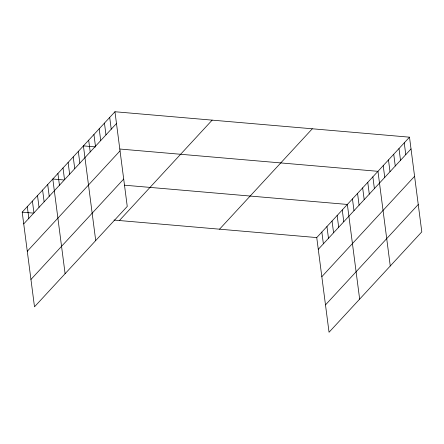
<?xml version="1.0" encoding="UTF-8"?>
<svg xmlns="http://www.w3.org/2000/svg" width="444" height="444" viewBox="0 0 444 444"><rect width="100%" height="100%" fill="white"/><g stroke="black" fill="none" stroke-linecap="round" stroke-linejoin="round"><path stroke-width="0.67" d="M114.957 111.744L127.25 206.421L34.499 306.821L22.2 212.143L114.957 111.744L409.501 137.179L421.8 231.857L329.043 332.256L316.75 237.579L409.501 137.179M23.726 223.904L116.483 123.504M27.284 251.265L120.035 150.866M30.941 279.459L123.698 179.06M119.403 220.535L212.154 120.135M219.547 229.187L312.304 128.782M318.276 249.339L411.033 148.94M321.828 276.701L414.585 176.301M325.491 304.895L418.248 204.495M95.571 146.925L83.417 145.876L95.715 240.559M119.869 149.029L377.966 171.317L390.265 265.995M63.609 179.942L52.808 179.01L65.107 273.687M124.359 185.187L347.358 204.445L359.651 299.128M22.2 212.143L33 213.076M114.003 220.069L316.75 237.579M404.245 142.868L405.777 154.629M398.99 148.557L400.516 160.317M393.734 154.246L395.26 166.006M388.478 159.934L390.004 171.695M383.222 165.629L384.748 177.389M372.866 176.84L374.392 188.6M367.765 182.362L369.291 194.122M362.659 187.879L364.191 199.645M357.559 193.401L359.085 205.167M352.458 198.923L353.985 210.684M342.257 209.968L343.784 221.728M337.151 215.49L338.683 227.25M332.051 221.012L333.577 232.773M326.951 226.534L328.477 238.295M321.85 232.057L323.376 243.817M109.701 117.432L111.228 129.193M104.445 123.121L105.972 134.882M99.19 128.81L100.716 140.57M93.934 134.499L95.46 146.259M88.678 140.187L90.204 151.948M78.316 151.398L79.842 163.159M73.216 156.921L74.742 168.681M68.115 162.443L69.641 174.203M63.015 167.965L64.541 179.726M57.909 173.487L59.441 185.248M47.708 184.532L49.234 196.292M42.607 190.054L44.134 201.815M37.507 195.576L39.033 207.337M32.401 201.099L33.933 212.859M27.3 206.621L28.827 218.381"/></g></svg>
